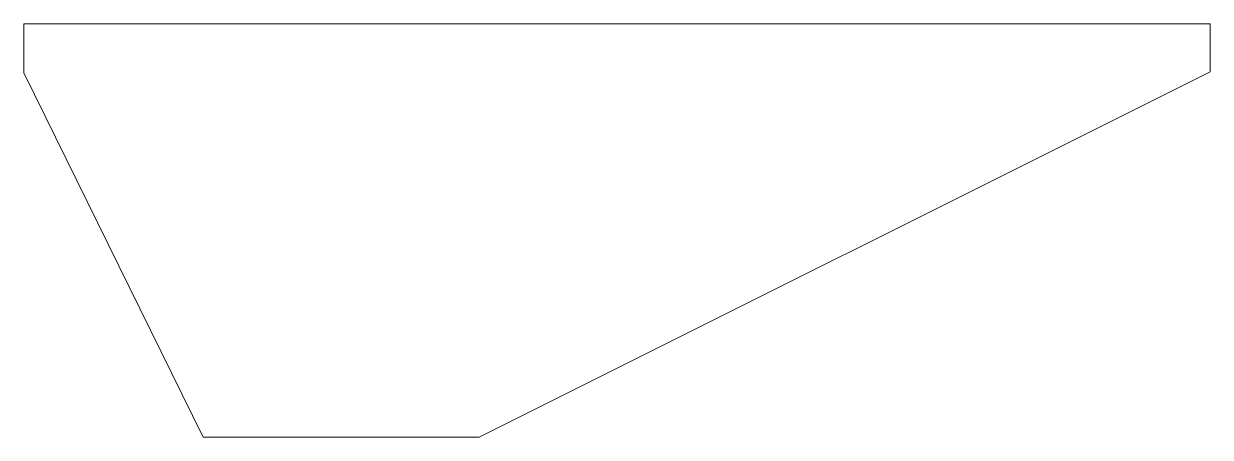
# Model space of a CAD drawing. Header units: millimetres. Extents: x -430 to 430, y -150 to 150.
import ezdxf

# ---------------------------------------------------------------- set-up
doc = ezdxf.new("R2010")
doc.units = ezdxf.units.MM
doc.header["$MEASUREMENT"] = 0

msp = doc.modelspace()

# ---------------------------------------------------------------- linework, layer by layer
at = {"color": 134, "lineweight": 9}
msp.add_open_spline([(-100, -150.0002), (-100, -150.0002), (430, 114.9998), (430, 114.9998), (430, 114.9998), (430, 114.9998), (430, 149.9998), (430, 149.9998), (430, 149.9998), (430, 149.9998), (-430, 149.9999), (-430, 149.9999), (-430, 149.9999), (-430, 149.9999), (-430, 114.2666), (-430, 114.2666), (-430, 114.2666), (-430, 114.2666), (-300, -150.0001), (-300, -150.0001), (-300, -150.0001), (-300, -150.0001), (-100, -150.0002), (-100, -150.0002)], degree=3, knots=[0, 0, 0, 0, 0.14285714, 0.14285714, 0.14285714, 0.14285714, 0.28571429, 0.28571429, 0.28571429, 0.28571429, 0.42857143, 0.42857143, 0.42857143, 0.42857143, 0.57142857, 0.57142857, 0.57142857, 0.57142857, 0.71428571, 0.71428571, 0.71428571, 0.71428571, 1, 1, 1, 1], dxfattribs=at)

doc.saveas('drawing.dxf')
